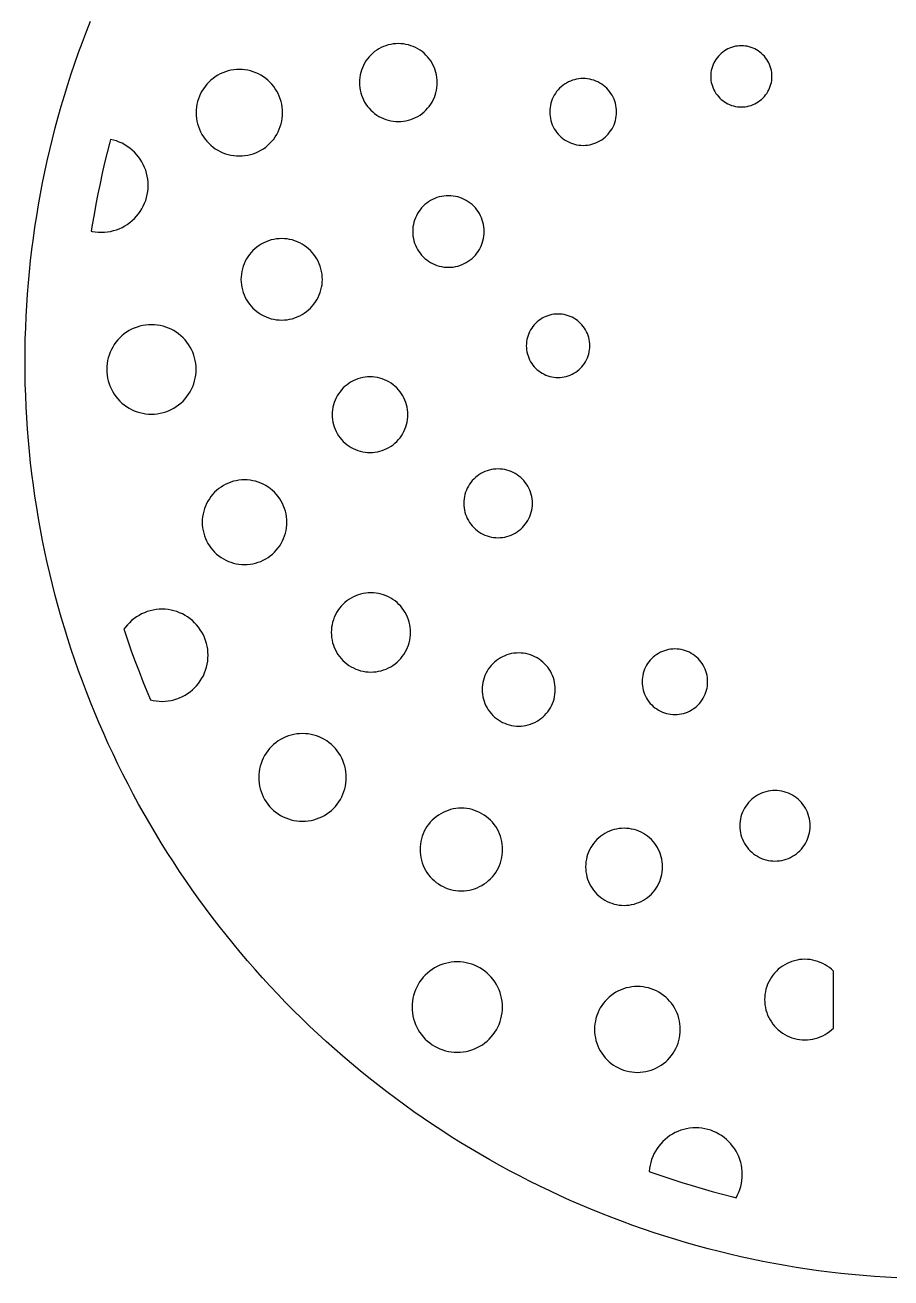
# Model space of a CAD drawing. Header units: millimetres. Extents: x -42 to 133, y -42 to 49.
# Drawn here: x -42.3 to -2.3, y -42.3 to 15.5 of the extents above; entities that cross this region are included whole.
import ezdxf

# ---------------------------------------------------------------- set-up
doc = ezdxf.new("R2010")
doc.units = ezdxf.units.MM
doc.layers.add('CUT', color=1, linetype='Continuous')

msp = doc.modelspace()

# ---------------------------------------------------------------- linework, layer by layer
at = {"layer": 'CUT'}
msp.add_lwpolyline([(-2.077, -42.269), (-2.595, -42.24), (-3.113, -42.205), (-3.631, -42.164), (-4.148, -42.116), (-4.665, -42.062), (-5.18, -42.002), (-5.695, -41.935), (-6.21, -41.862), (-6.723, -41.783), (-7.235, -41.697), (-7.746, -41.605), (-8.256, -41.507), (-8.765, -41.402), (-9.272, -41.292), (-9.778, -41.175), (-10.283, -41.052), (-10.786, -40.922), (-11.287, -40.787), (-11.787, -40.645), (-12.285, -40.498), (-12.781, -40.344), (-13.275, -40.184), (-13.767, -40.018), (-14.257, -39.846), (-14.745, -39.668), (-15.231, -39.484), (-15.714, -39.294), (-16.195, -39.099), (-16.674, -38.897), (-17.15, -38.689), (-17.623, -38.476), (-18.094, -38.257), (-18.562, -38.032), (-19.028, -37.801), (-19.49, -37.565), (-19.95, -37.323), (-20.406, -37.075), (-20.859, -36.822), (-21.31, -36.563), (-21.757, -36.299), (-22.201, -36.029), (-22.641, -35.754), (-23.078, -35.474), (-23.512, -35.188), (-23.942, -34.897), (-24.368, -34.6), (-24.791, -34.299), (-25.21, -33.992), (-25.625, -33.68), (-26.037, -33.363), (-26.444, -33.041), (-26.848, -32.714), (-27.247, -32.382), (-27.642, -32.045), (-28.033, -31.703), (-28.42, -31.357), (-28.803, -31.006), (-29.181, -30.65), (-29.555, -30.29), (-29.925, -29.925), (-30.29, -29.555), (-30.65, -29.181), (-31.006, -28.803), (-31.357, -28.42), (-31.703, -28.033), (-32.045, -27.642), (-32.382, -27.247), (-32.714, -26.848), (-33.041, -26.444), (-33.363, -26.037), (-33.68, -25.625), (-33.992, -25.21), (-34.299, -24.791), (-34.6, -24.368), (-34.897, -23.942), (-35.188, -23.512), (-35.474, -23.078), (-35.754, -22.641), (-36.029, -22.201), (-36.299, -21.757), (-36.563, -21.31), (-36.822, -20.859), (-37.075, -20.406), (-37.323, -19.95), (-37.565, -19.49), (-37.801, -19.028), (-38.032, -18.562), (-38.257, -18.094), (-38.476, -17.623), (-38.689, -17.15), (-38.897, -16.674), (-39.099, -16.195), (-39.294, -15.714), (-39.484, -15.231), (-39.668, -14.745), (-39.846, -14.257), (-40.018, -13.767), (-40.184, -13.275), (-40.344, -12.781), (-40.498, -12.285), (-40.645, -11.787), (-40.787, -11.287), (-40.922, -10.786), (-41.052, -10.283), (-41.175, -9.778), (-41.292, -9.272), (-41.402, -8.765), (-41.507, -8.256), (-41.605, -7.746), (-41.697, -7.235), (-41.783, -6.723), (-41.862, -6.21), (-41.935, -5.695), (-42.002, -5.18), (-42.062, -4.665), (-42.116, -4.148), (-42.164, -3.631), (-42.205, -3.113), (-42.24, -2.595), (-42.269, -2.077), (-42.291, -1.558), (-42.307, -1.039), (-42.317, -0.519), (-42.32, 0), (-42.317, 0.519), (-42.307, 1.039), (-42.291, 1.558), (-42.269, 2.077), (-42.24, 2.595), (-42.205, 3.113), (-42.164, 3.631), (-42.116, 4.148), (-42.062, 4.665), (-42.002, 5.18), (-41.935, 5.695), (-41.862, 6.21), (-41.783, 6.723), (-41.697, 7.235), (-41.605, 7.746), (-41.507, 8.256), (-41.402, 8.765), (-41.292, 9.272), (-41.175, 9.778), (-41.052, 10.283), (-40.922, 10.786), (-40.787, 11.287), (-40.645, 11.787), (-40.498, 12.285), (-40.344, 12.781), (-40.184, 13.275), (-40.018, 13.767), (-39.846, 14.257), (-39.668, 14.745), (-39.484, 15.231), (-39.294, 15.714)], dxfattribs=at)
for points in [[(-23.425, 12.186), (-23.383, 12.296), (-23.349, 12.408), (-23.322, 12.523), (-23.303, 12.639), (-23.292, 12.756), (-23.288, 12.874), (-23.292, 12.992), (-23.303, 13.109), (-23.322, 13.225), (-23.349, 13.34), (-23.383, 13.452), (-23.425, 13.562), (-23.473, 13.67), (-23.529, 13.773), (-23.591, 13.873), (-23.659, 13.969), (-23.734, 14.06), (-23.815, 14.146), (-23.9, 14.226), (-23.991, 14.301), (-24.087, 14.37), (-24.187, 14.432), (-24.291, 14.487), (-24.398, 14.536), (-24.508, 14.577), (-24.621, 14.611), (-24.736, 14.638), (-24.852, 14.657), (-24.969, 14.669), (-25.086, 14.673), (-25.204, 14.669), (-25.321, 14.657), (-25.437, 14.638), (-25.552, 14.611), (-25.665, 14.577), (-25.775, 14.536), (-25.882, 14.487), (-25.986, 14.432), (-26.086, 14.37), (-26.182, 14.301), (-26.272, 14.226), (-26.358, 14.146), (-26.439, 14.06), (-26.514, 13.969), (-26.582, 13.873), (-26.644, 13.773), (-26.7, 13.67), (-26.748, 13.562), (-26.79, 13.452), (-26.824, 13.34), (-26.851, 13.225), (-26.87, 13.109), (-26.881, 12.992), (-26.885, 12.874), (-26.881, 12.756), (-26.87, 12.639), (-26.851, 12.523), (-26.824, 12.408), (-26.79, 12.296), (-26.748, 12.186), (-26.7, 12.078), (-26.644, 11.975), (-26.582, 11.875), (-26.514, 11.779), (-26.439, 11.688), (-26.358, 11.602), (-26.272, 11.522), (-26.182, 11.447), (-26.086, 11.378), (-25.986, 11.316), (-25.882, 11.261), (-25.775, 11.212), (-25.665, 11.171), (-25.552, 11.136), (-25.437, 11.11), (-25.321, 11.091), (-25.204, 11.079), (-25.086, 11.075), (-24.969, 11.079), (-24.852, 11.091), (-24.736, 11.11), (-24.621, 11.136), (-24.508, 11.171), (-24.398, 11.212), (-24.291, 11.261), (-24.187, 11.316), (-24.087, 11.378), (-23.991, 11.447), (-23.9, 11.522), (-23.815, 11.602), (-23.734, 11.688), (-23.659, 11.779), (-23.591, 11.875), (-23.529, 11.975), (-23.473, 12.078), (-23.425, 12.186)], [(-7.948, 12.621), (-7.916, 12.708), (-7.889, 12.796), (-7.868, 12.886), (-7.853, 12.978), (-7.844, 13.07), (-7.841, 13.162), (-7.844, 13.254), (-7.853, 13.346), (-7.868, 13.437), (-7.889, 13.528), (-7.916, 13.616), (-7.948, 13.702), (-7.986, 13.787), (-8.03, 13.868), (-8.079, 13.947), (-8.133, 14.022), (-8.191, 14.093), (-8.255, 14.161), (-8.322, 14.224), (-8.393, 14.283), (-8.469, 14.336), (-8.547, 14.385), (-8.629, 14.429), (-8.713, 14.467), (-8.799, 14.499), (-8.888, 14.526), (-8.978, 14.547), (-9.069, 14.562), (-9.161, 14.571), (-9.253, 14.574), (-9.346, 14.571), (-9.438, 14.562), (-9.529, 14.547), (-9.619, 14.526), (-9.707, 14.499), (-9.794, 14.467), (-9.878, 14.429), (-9.96, 14.385), (-10.038, 14.336), (-10.113, 14.283), (-10.185, 14.224), (-10.252, 14.161), (-10.315, 14.093), (-10.374, 14.022), (-10.428, 13.947), (-10.477, 13.868), (-10.52, 13.787), (-10.558, 13.702), (-10.591, 13.616), (-10.618, 13.528), (-10.639, 13.437), (-10.654, 13.346), (-10.663, 13.254), (-10.666, 13.162), (-10.663, 13.07), (-10.654, 12.978), (-10.639, 12.886), (-10.618, 12.796), (-10.591, 12.708), (-10.558, 12.621), (-10.52, 12.537), (-10.477, 12.456), (-10.428, 12.377), (-10.374, 12.302), (-10.315, 12.231), (-10.252, 12.163), (-10.185, 12.1), (-10.113, 12.041), (-10.038, 11.987), (-9.96, 11.939), (-9.878, 11.895), (-9.794, 11.857), (-9.707, 11.824), (-9.619, 11.797), (-9.529, 11.777), (-9.438, 11.761), (-9.346, 11.752), (-9.253, 11.749), (-9.161, 11.752), (-9.069, 11.761), (-8.978, 11.777), (-8.888, 11.797), (-8.799, 11.824), (-8.713, 11.857), (-8.629, 11.895), (-8.547, 11.939), (-8.469, 11.987), (-8.393, 12.041), (-8.322, 12.1), (-8.255, 12.163), (-8.191, 12.231), (-8.133, 12.302), (-8.079, 12.377), (-8.03, 12.456), (-7.986, 12.537), (-7.948, 12.621)], [(-30.582, 10.721), (-30.536, 10.843), (-30.498, 10.968), (-30.468, 11.095), (-30.447, 11.224), (-30.434, 11.354), (-30.43, 11.485), (-30.434, 11.615), (-30.447, 11.745), (-30.468, 11.874), (-30.498, 12.001), (-30.536, 12.127), (-30.582, 12.249), (-30.635, 12.368), (-30.697, 12.483), (-30.766, 12.594), (-30.842, 12.7), (-30.925, 12.801), (-31.014, 12.897), (-31.11, 12.986), (-31.211, 13.069), (-31.317, 13.145), (-31.428, 13.214), (-31.543, 13.275), (-31.662, 13.329), (-31.784, 13.375), (-31.909, 13.413), (-32.037, 13.443), (-32.166, 13.464), (-32.296, 13.477), (-32.426, 13.481), (-32.557, 13.477), (-32.687, 13.464), (-32.816, 13.443), (-32.943, 13.413), (-33.068, 13.375), (-33.19, 13.329), (-33.309, 13.275), (-33.425, 13.214), (-33.536, 13.145), (-33.642, 13.069), (-33.743, 12.986), (-33.838, 12.897), (-33.927, 12.801), (-34.01, 12.7), (-34.086, 12.594), (-34.155, 12.483), (-34.217, 12.368), (-34.271, 12.249), (-34.317, 12.127), (-34.355, 12.001), (-34.385, 11.874), (-34.406, 11.745), (-34.419, 11.615), (-34.423, 11.485), (-34.419, 11.354), (-34.406, 11.224), (-34.385, 11.095), (-34.355, 10.968), (-34.317, 10.843), (-34.271, 10.721), (-34.217, 10.602), (-34.155, 10.486), (-34.086, 10.375), (-34.01, 10.269), (-33.927, 10.168), (-33.838, 10.073), (-33.743, 9.984), (-33.642, 9.901), (-33.536, 9.825), (-33.425, 9.756), (-33.309, 9.694), (-33.19, 9.64), (-33.068, 9.594), (-32.943, 9.556), (-32.816, 9.526), (-32.687, 9.505), (-32.557, 9.492), (-32.426, 9.488), (-32.296, 9.492), (-32.166, 9.505), (-32.037, 9.526), (-31.909, 9.556), (-31.784, 9.594), (-31.662, 9.64), (-31.543, 9.694), (-31.428, 9.756), (-31.317, 9.825), (-31.211, 9.901), (-31.11, 9.984), (-31.014, 10.073), (-30.925, 10.168), (-30.842, 10.269), (-30.766, 10.375), (-30.697, 10.486), (-30.635, 10.602), (-30.582, 10.721)], [(-15.13, 10.929), (-15.095, 11.023), (-15.066, 11.12), (-15.043, 11.218), (-15.026, 11.318), (-15.016, 11.418), (-15.013, 11.519), (-15.016, 11.62), (-15.026, 11.72), (-15.043, 11.82), (-15.066, 11.918), (-15.095, 12.015), (-15.13, 12.109), (-15.172, 12.201), (-15.22, 12.29), (-15.273, 12.376), (-15.332, 12.458), (-15.396, 12.536), (-15.465, 12.61), (-15.539, 12.679), (-15.617, 12.743), (-15.699, 12.802), (-15.784, 12.855), (-15.873, 12.903), (-15.965, 12.944), (-16.06, 12.98), (-16.156, 13.009), (-16.255, 13.032), (-16.354, 13.049), (-16.455, 13.058), (-16.556, 13.062), (-16.657, 13.058), (-16.757, 13.049), (-16.857, 13.032), (-16.955, 13.009), (-17.052, 12.98), (-17.146, 12.944), (-17.238, 12.903), (-17.327, 12.855), (-17.413, 12.802), (-17.495, 12.743), (-17.573, 12.679), (-17.647, 12.61), (-17.716, 12.536), (-17.78, 12.458), (-17.838, 12.376), (-17.892, 12.29), (-17.939, 12.201), (-17.981, 12.109), (-18.017, 12.015), (-18.046, 11.918), (-18.069, 11.82), (-18.085, 11.72), (-18.095, 11.62), (-18.098, 11.519), (-18.095, 11.418), (-18.085, 11.318), (-18.069, 11.218), (-18.046, 11.12), (-18.017, 11.023), (-17.981, 10.929), (-17.939, 10.837), (-17.892, 10.748), (-17.838, 10.662), (-17.78, 10.58), (-17.716, 10.502), (-17.647, 10.428), (-17.573, 10.359), (-17.495, 10.295), (-17.413, 10.236), (-17.327, 10.183), (-17.238, 10.135), (-17.146, 10.094), (-17.052, 10.058), (-16.955, 10.029), (-16.857, 10.006), (-16.757, 9.99), (-16.657, 9.98), (-16.556, 9.976), (-16.455, 9.98), (-16.354, 9.99), (-16.255, 10.006), (-16.156, 10.029), (-16.06, 10.058), (-15.965, 10.094), (-15.873, 10.135), (-15.784, 10.183), (-15.699, 10.236), (-15.617, 10.295), (-15.539, 10.359), (-15.465, 10.428), (-15.396, 10.502), (-15.332, 10.58), (-15.273, 10.662), (-15.22, 10.748), (-15.172, 10.837), (-15.13, 10.929)], [(-36.801, 7.306), (-36.751, 7.439), (-36.71, 7.574), (-36.678, 7.712), (-36.655, 7.852), (-36.641, 7.993), (-36.637, 8.134), (-36.641, 8.276), (-36.655, 8.417), (-36.678, 8.556), (-36.71, 8.694), (-36.751, 8.83), (-36.801, 8.962), (-36.86, 9.091), (-36.927, 9.216), (-37.001, 9.336), (-37.084, 9.452), (-37.174, 9.561), (-37.27, 9.664), (-37.374, 9.761), (-37.483, 9.851), (-37.598, 9.933), (-37.719, 10.008), (-37.843, 10.075), (-37.972, 10.133), (-38.105, 10.183), (-38.241, 10.224), (-38.373, 10.255), (-38.408, 10.123), (-38.53, 9.651), (-38.645, 9.178), (-38.755, 8.703), (-38.859, 8.226), (-38.957, 7.749), (-39.049, 7.27), (-39.135, 6.791), (-39.216, 6.31), (-39.26, 6.021), (-39.223, 6.012), (-39.083, 5.989), (-38.942, 5.975), (-38.801, 5.97), (-38.659, 5.975), (-38.518, 5.989), (-38.378, 6.012), (-38.241, 6.044), (-38.105, 6.085), (-37.972, 6.135), (-37.843, 6.193), (-37.719, 6.26), (-37.598, 6.335), (-37.483, 6.417), (-37.374, 6.507), (-37.27, 6.604), (-37.174, 6.707), (-37.084, 6.817), (-37.001, 6.932), (-36.927, 7.052), (-36.86, 7.177), (-36.801, 7.306)], [(-21.249, 5.372), (-21.211, 5.473), (-21.18, 5.576), (-21.155, 5.681), (-21.138, 5.788), (-21.127, 5.895), (-21.124, 6.003), (-21.127, 6.111), (-21.138, 6.219), (-21.155, 6.325), (-21.18, 6.43), (-21.211, 6.534), (-21.249, 6.635), (-21.294, 6.733), (-21.345, 6.828), (-21.402, 6.92), (-21.465, 7.008), (-21.533, 7.092), (-21.607, 7.17), (-21.686, 7.244), (-21.769, 7.313), (-21.857, 7.376), (-21.949, 7.433), (-22.044, 7.484), (-22.142, 7.528), (-22.244, 7.566), (-22.347, 7.598), (-22.452, 7.622), (-22.559, 7.64), (-22.666, 7.65), (-22.774, 7.654), (-22.882, 7.65), (-22.99, 7.64), (-23.096, 7.622), (-23.201, 7.598), (-23.305, 7.566), (-23.406, 7.528), (-23.504, 7.484), (-23.599, 7.433), (-23.691, 7.376), (-23.779, 7.313), (-23.862, 7.244), (-23.941, 7.17), (-24.015, 7.092), (-24.084, 7.008), (-24.147, 6.92), (-24.204, 6.828), (-24.255, 6.733), (-24.299, 6.635), (-24.337, 6.534), (-24.369, 6.43), (-24.393, 6.325), (-24.411, 6.219), (-24.421, 6.111), (-24.425, 6.003), (-24.421, 5.895), (-24.411, 5.788), (-24.393, 5.681), (-24.369, 5.576), (-24.337, 5.473), (-24.299, 5.372), (-24.255, 5.273), (-24.204, 5.178), (-24.147, 5.086), (-24.084, 4.998), (-24.015, 4.915), (-23.941, 4.836), (-23.862, 4.762), (-23.779, 4.694), (-23.691, 4.631), (-23.599, 4.574), (-23.504, 4.523), (-23.406, 4.478), (-23.305, 4.44), (-23.201, 4.409), (-23.096, 4.384), (-22.99, 4.367), (-22.882, 4.356), (-22.774, 4.353), (-22.666, 4.356), (-22.559, 4.367), (-22.452, 4.384), (-22.347, 4.409), (-22.244, 4.44), (-22.142, 4.478), (-22.044, 4.523), (-21.949, 4.574), (-21.857, 4.631), (-21.769, 4.694), (-21.686, 4.762), (-21.607, 4.836), (-21.533, 4.915), (-21.465, 4.998), (-21.402, 5.086), (-21.345, 5.178), (-21.294, 5.273), (-21.249, 5.372)], [(-28.737, 3.079), (-28.693, 3.194), (-28.658, 3.311), (-28.63, 3.431), (-28.61, 3.552), (-28.598, 3.675), (-28.594, 3.798), (-28.598, 3.921), (-28.61, 4.043), (-28.63, 4.164), (-28.658, 4.284), (-28.693, 4.402), (-28.737, 4.517), (-28.787, 4.629), (-28.845, 4.737), (-28.91, 4.842), (-28.982, 4.942), (-29.06, 5.037), (-29.144, 5.126), (-29.234, 5.21), (-29.329, 5.288), (-29.429, 5.36), (-29.533, 5.425), (-29.641, 5.483), (-29.753, 5.534), (-29.868, 5.577), (-29.986, 5.613), (-30.106, 5.641), (-30.227, 5.661), (-30.35, 5.673), (-30.472, 5.677), (-30.595, 5.673), (-30.718, 5.661), (-30.839, 5.641), (-30.959, 5.613), (-31.076, 5.577), (-31.191, 5.534), (-31.303, 5.483), (-31.412, 5.425), (-31.516, 5.36), (-31.616, 5.288), (-31.711, 5.21), (-31.801, 5.126), (-31.885, 5.037), (-31.963, 4.942), (-32.035, 4.842), (-32.1, 4.737), (-32.158, 4.629), (-32.208, 4.517), (-32.252, 4.402), (-32.287, 4.284), (-32.315, 4.164), (-32.335, 4.043), (-32.347, 3.921), (-32.351, 3.798), (-32.347, 3.675), (-32.335, 3.552), (-32.315, 3.431), (-32.287, 3.311), (-32.252, 3.194), (-32.208, 3.079), (-32.158, 2.967), (-32.1, 2.858), (-32.035, 2.754), (-31.963, 2.654), (-31.885, 2.559), (-31.801, 2.469), (-31.711, 2.385), (-31.616, 2.307), (-31.516, 2.235), (-31.412, 2.171), (-31.303, 2.113), (-31.191, 2.062), (-31.076, 2.019), (-30.959, 1.983), (-30.839, 1.955), (-30.718, 1.935), (-30.595, 1.923), (-30.472, 1.919), (-30.35, 1.923), (-30.227, 1.935), (-30.106, 1.955), (-29.986, 1.983), (-29.868, 2.019), (-29.753, 2.062), (-29.641, 2.113), (-29.533, 2.171), (-29.429, 2.235), (-29.329, 2.307), (-29.234, 2.385), (-29.144, 2.469), (-29.06, 2.559), (-28.982, 2.654), (-28.91, 2.754), (-28.845, 2.858), (-28.787, 2.967), (-28.737, 3.079)], [(-16.361, 0.172), (-16.327, 0.262), (-16.299, 0.353), (-16.277, 0.447), (-16.262, 0.541), (-16.252, 0.637), (-16.249, 0.733), (-16.252, 0.828), (-16.262, 0.924), (-16.277, 1.018), (-16.299, 1.112), (-16.327, 1.203), (-16.361, 1.293), (-16.4, 1.38), (-16.446, 1.465), (-16.496, 1.546), (-16.552, 1.624), (-16.613, 1.698), (-16.678, 1.768), (-16.748, 1.834), (-16.822, 1.895), (-16.9, 1.951), (-16.982, 2.001), (-17.066, 2.046), (-17.154, 2.086), (-17.243, 2.12), (-17.335, 2.147), (-17.428, 2.169), (-17.523, 2.185), (-17.618, 2.194), (-17.714, 2.197), (-17.81, 2.194), (-17.905, 2.185), (-18, 2.169), (-18.093, 2.147), (-18.185, 2.12), (-18.275, 2.086), (-18.362, 2.046), (-18.447, 2.001), (-18.528, 1.951), (-18.606, 1.895), (-18.68, 1.834), (-18.75, 1.768), (-18.816, 1.698), (-18.876, 1.624), (-18.932, 1.546), (-18.983, 1.465), (-19.028, 1.38), (-19.068, 1.293), (-19.101, 1.203), (-19.129, 1.112), (-19.151, 1.018), (-19.167, 0.924), (-19.176, 0.828), (-19.179, 0.733), (-19.176, 0.637), (-19.167, 0.541), (-19.151, 0.447), (-19.129, 0.353), (-19.101, 0.262), (-19.068, 0.172), (-19.028, 0.085), (-18.983, 0), (-18.932, -0.081), (-18.876, -0.159), (-18.816, -0.233), (-18.75, -0.303), (-18.68, -0.369), (-18.606, -0.43), (-18.528, -0.485), (-18.447, -0.536), (-18.362, -0.581), (-18.275, -0.621), (-18.185, -0.655), (-18.093, -0.682), (-18, -0.704), (-17.905, -0.72), (-17.81, -0.729), (-17.714, -0.732), (-17.618, -0.729), (-17.523, -0.72), (-17.428, -0.704), (-17.335, -0.682), (-17.243, -0.655), (-17.154, -0.621), (-17.066, -0.581), (-16.982, -0.536), (-16.9, -0.485), (-16.822, -0.43), (-16.748, -0.369), (-16.678, -0.303), (-16.613, -0.233), (-16.552, -0.159), (-16.496, -0.081), (-16.446, 0), (-16.4, 0.085), (-16.361, 0.172)], [(-34.579, -1.146), (-34.531, -1.019), (-34.492, -0.89), (-34.461, -0.758), (-34.439, -0.625), (-34.426, -0.491), (-34.422, -0.356), (-34.426, -0.221), (-34.439, -0.087), (-34.461, 0.047), (-34.492, 0.178), (-34.531, 0.307), (-34.579, 0.434), (-34.635, 0.557), (-34.698, 0.676), (-34.769, 0.79), (-34.848, 0.9), (-34.934, 1.004), (-35.026, 1.103), (-35.125, 1.195), (-35.229, 1.281), (-35.339, 1.36), (-35.453, 1.431), (-35.572, 1.494), (-35.695, 1.55), (-35.822, 1.598), (-35.951, 1.637), (-36.082, 1.668), (-36.216, 1.69), (-36.35, 1.703), (-36.485, 1.707), (-36.62, 1.703), (-36.754, 1.69), (-36.887, 1.668), (-37.019, 1.637), (-37.148, 1.598), (-37.275, 1.55), (-37.398, 1.494), (-37.517, 1.431), (-37.631, 1.36), (-37.741, 1.281), (-37.845, 1.195), (-37.944, 1.103), (-38.036, 1.004), (-38.122, 0.9), (-38.2, 0.79), (-38.272, 0.676), (-38.335, 0.557), (-38.391, 0.434), (-38.439, 0.307), (-38.478, 0.178), (-38.509, 0.047), (-38.531, -0.087), (-38.544, -0.221), (-38.548, -0.356), (-38.544, -0.491), (-38.531, -0.625), (-38.509, -0.758), (-38.478, -0.89), (-38.439, -1.019), (-38.391, -1.146), (-38.335, -1.269), (-38.272, -1.388), (-38.2, -1.502), (-38.122, -1.612), (-38.036, -1.716), (-37.944, -1.815), (-37.845, -1.907), (-37.741, -1.993), (-37.631, -2.071), (-37.517, -2.143), (-37.398, -2.206), (-37.275, -2.262), (-37.148, -2.31), (-37.019, -2.349), (-36.887, -2.38), (-36.754, -2.402), (-36.62, -2.415), (-36.485, -2.419), (-36.35, -2.415), (-36.216, -2.402), (-36.082, -2.38), (-35.951, -2.349), (-35.822, -2.31), (-35.695, -2.262), (-35.572, -2.206), (-35.453, -2.143), (-35.339, -2.071), (-35.229, -1.993), (-35.125, -1.907), (-35.026, -1.815), (-34.934, -1.716), (-34.848, -1.612), (-34.769, -1.502), (-34.698, -1.388), (-34.635, -1.269), (-34.579, -1.146)], [(-24.782, -3.114), (-24.742, -3.007), (-24.708, -2.898), (-24.683, -2.787), (-24.664, -2.674), (-24.653, -2.56), (-24.649, -2.446), (-24.653, -2.332), (-24.664, -2.218), (-24.683, -2.106), (-24.708, -1.995), (-24.742, -1.885), (-24.782, -1.778), (-24.829, -1.674), (-24.883, -1.574), (-24.943, -1.477), (-25.01, -1.384), (-25.082, -1.296), (-25.16, -1.212), (-25.243, -1.134), (-25.332, -1.062), (-25.424, -0.995), (-25.521, -0.935), (-25.622, -0.881), (-25.726, -0.834), (-25.833, -0.794), (-25.942, -0.761), (-26.053, -0.735), (-26.166, -0.716), (-26.28, -0.705), (-26.394, -0.701), (-26.508, -0.705), (-26.622, -0.716), (-26.734, -0.735), (-26.845, -0.761), (-26.955, -0.794), (-27.062, -0.834), (-27.166, -0.881), (-27.266, -0.935), (-27.363, -0.995), (-27.456, -1.062), (-27.544, -1.134), (-27.628, -1.212), (-27.706, -1.296), (-27.778, -1.384), (-27.845, -1.477), (-27.905, -1.574), (-27.959, -1.674), (-28.006, -1.778), (-28.046, -1.885), (-28.079, -1.995), (-28.105, -2.106), (-28.124, -2.218), (-28.135, -2.332), (-28.139, -2.446), (-28.135, -2.56), (-28.124, -2.674), (-28.105, -2.787), (-28.079, -2.898), (-28.046, -3.007), (-28.006, -3.114), (-27.959, -3.218), (-27.905, -3.319), (-27.845, -3.416), (-27.778, -3.508), (-27.706, -3.597), (-27.628, -3.68), (-27.544, -3.758), (-27.456, -3.83), (-27.363, -3.897), (-27.266, -3.957), (-27.166, -4.011), (-27.062, -4.058), (-26.955, -4.098), (-26.845, -4.132), (-26.734, -4.158), (-26.622, -4.176), (-26.508, -4.187), (-26.394, -4.191), (-26.28, -4.187), (-26.166, -4.176), (-26.053, -4.158), (-25.942, -4.132), (-25.833, -4.098), (-25.726, -4.058), (-25.622, -4.011), (-25.521, -3.957), (-25.424, -3.897), (-25.332, -3.83), (-25.243, -3.758), (-25.16, -3.68), (-25.082, -3.597), (-25.01, -3.508), (-24.943, -3.416), (-24.883, -3.319), (-24.829, -3.218), (-24.782, -3.114)], [(-19.018, -7.141), (-18.982, -7.044), (-18.952, -6.945), (-18.928, -6.844), (-18.911, -6.742), (-18.901, -6.638), (-18.898, -6.535), (-18.901, -6.431), (-18.911, -6.328), (-18.928, -6.225), (-18.952, -6.124), (-18.982, -6.025), (-19.018, -5.928), (-19.061, -5.834), (-19.11, -5.742), (-19.165, -5.654), (-19.225, -5.57), (-19.291, -5.489), (-19.362, -5.414), (-19.438, -5.343), (-19.518, -5.277), (-19.602, -5.217), (-19.69, -5.162), (-19.782, -5.113), (-19.876, -5.07), (-19.973, -5.034), (-20.073, -5.003), (-20.174, -4.98), (-20.276, -4.963), (-20.379, -4.953), (-20.483, -4.949), (-20.587, -4.953), (-20.69, -4.963), (-20.792, -4.98), (-20.893, -5.003), (-20.992, -5.034), (-21.09, -5.07), (-21.184, -5.113), (-21.275, -5.162), (-21.364, -5.217), (-21.448, -5.277), (-21.528, -5.343), (-21.604, -5.414), (-21.675, -5.489), (-21.74, -5.57), (-21.801, -5.654), (-21.856, -5.742), (-21.905, -5.834), (-21.947, -5.928), (-21.984, -6.025), (-22.014, -6.124), (-22.038, -6.225), (-22.054, -6.328), (-22.065, -6.431), (-22.068, -6.535), (-22.065, -6.638), (-22.054, -6.742), (-22.038, -6.844), (-22.014, -6.945), (-21.984, -7.044), (-21.947, -7.141), (-21.905, -7.236), (-21.856, -7.327), (-21.801, -7.415), (-21.74, -7.5), (-21.675, -7.58), (-21.604, -7.655), (-21.528, -7.726), (-21.448, -7.792), (-21.364, -7.853), (-21.275, -7.907), (-21.184, -7.956), (-21.09, -7.999), (-20.992, -8.036), (-20.893, -8.066), (-20.792, -8.089), (-20.69, -8.106), (-20.587, -8.116), (-20.483, -8.12), (-20.379, -8.116), (-20.276, -8.106), (-20.174, -8.089), (-20.073, -8.066), (-19.973, -8.036), (-19.876, -7.999), (-19.782, -7.956), (-19.69, -7.907), (-19.602, -7.853), (-19.518, -7.792), (-19.438, -7.726), (-19.362, -7.655), (-19.291, -7.58), (-19.225, -7.5), (-19.165, -7.415), (-19.11, -7.327), (-19.061, -7.236), (-19.018, -7.141)], [(-30.384, -8.154), (-30.339, -8.034), (-30.301, -7.912), (-30.272, -7.787), (-30.252, -7.661), (-30.239, -7.534), (-30.235, -7.406), (-30.239, -7.279), (-30.252, -7.151), (-30.272, -7.025), (-30.301, -6.901), (-30.339, -6.779), (-30.384, -6.659), (-30.436, -6.543), (-30.497, -6.43), (-30.564, -6.321), (-30.638, -6.217), (-30.72, -6.119), (-30.807, -6.025), (-30.9, -5.938), (-30.999, -5.857), (-31.103, -5.783), (-31.211, -5.715), (-31.324, -5.655), (-31.44, -5.602), (-31.56, -5.557), (-31.682, -5.52), (-31.807, -5.491), (-31.933, -5.47), (-32.06, -5.458), (-32.188, -5.453), (-32.316, -5.458), (-32.443, -5.47), (-32.569, -5.491), (-32.693, -5.52), (-32.816, -5.557), (-32.935, -5.602), (-33.052, -5.655), (-33.164, -5.715), (-33.273, -5.783), (-33.377, -5.857), (-33.475, -5.938), (-33.569, -6.025), (-33.656, -6.119), (-33.737, -6.217), (-33.812, -6.321), (-33.879, -6.43), (-33.939, -6.543), (-33.992, -6.659), (-34.037, -6.779), (-34.074, -6.901), (-34.103, -7.025), (-34.124, -7.151), (-34.137, -7.279), (-34.141, -7.406), (-34.137, -7.534), (-34.124, -7.661), (-34.103, -7.787), (-34.074, -7.912), (-34.037, -8.034), (-33.992, -8.154), (-33.939, -8.27), (-33.879, -8.383), (-33.812, -8.491), (-33.737, -8.595), (-33.656, -8.694), (-33.569, -8.787), (-33.475, -8.875), (-33.377, -8.956), (-33.273, -9.03), (-33.164, -9.098), (-33.052, -9.158), (-32.935, -9.211), (-32.816, -9.256), (-32.693, -9.293), (-32.569, -9.322), (-32.443, -9.343), (-32.316, -9.355), (-32.188, -9.359), (-32.06, -9.355), (-31.933, -9.343), (-31.807, -9.322), (-31.682, -9.293), (-31.56, -9.256), (-31.44, -9.211), (-31.324, -9.158), (-31.211, -9.098), (-31.103, -9.03), (-30.999, -8.956), (-30.9, -8.875), (-30.807, -8.787), (-30.72, -8.694), (-30.638, -8.595), (-30.564, -8.491), (-30.497, -8.383), (-30.436, -8.27), (-30.384, -8.154)], [(-24.664, -13.19), (-24.622, -13.078), (-24.587, -12.963), (-24.56, -12.847), (-24.54, -12.729), (-24.529, -12.609), (-24.525, -12.49), (-24.529, -12.37), (-24.54, -12.251), (-24.56, -12.133), (-24.587, -12.016), (-24.622, -11.902), (-24.664, -11.79), (-24.713, -11.681), (-24.77, -11.575), (-24.833, -11.473), (-24.903, -11.376), (-24.979, -11.283), (-25.06, -11.196), (-25.148, -11.114), (-25.24, -11.038), (-25.338, -10.968), (-25.439, -10.905), (-25.545, -10.849), (-25.654, -10.799), (-25.766, -10.757), (-25.881, -10.722), (-25.997, -10.695), (-26.115, -10.676), (-26.235, -10.664), (-26.354, -10.66), (-26.474, -10.664), (-26.593, -10.676), (-26.711, -10.695), (-26.828, -10.722), (-26.942, -10.757), (-27.054, -10.799), (-27.163, -10.849), (-27.269, -10.905), (-27.371, -10.968), (-27.468, -11.038), (-27.561, -11.114), (-27.648, -11.196), (-27.73, -11.283), (-27.806, -11.376), (-27.876, -11.473), (-27.939, -11.575), (-27.995, -11.681), (-28.045, -11.79), (-28.087, -11.902), (-28.122, -12.016), (-28.149, -12.133), (-28.168, -12.251), (-28.18, -12.37), (-28.184, -12.49), (-28.18, -12.609), (-28.168, -12.729), (-28.149, -12.847), (-28.122, -12.963), (-28.087, -13.078), (-28.045, -13.19), (-27.995, -13.299), (-27.939, -13.405), (-27.876, -13.506), (-27.806, -13.604), (-27.73, -13.696), (-27.648, -13.784), (-27.561, -13.865), (-27.468, -13.941), (-27.371, -14.011), (-27.269, -14.074), (-27.163, -14.131), (-27.054, -14.18), (-26.942, -14.222), (-26.828, -14.257), (-26.711, -14.284), (-26.593, -14.304), (-26.474, -14.315), (-26.354, -14.319), (-26.235, -14.315), (-26.115, -14.304), (-25.997, -14.284), (-25.881, -14.257), (-25.766, -14.222), (-25.654, -14.18), (-25.545, -14.131), (-25.439, -14.074), (-25.338, -14.011), (-25.24, -13.941), (-25.148, -13.865), (-25.06, -13.784), (-24.979, -13.696), (-24.903, -13.604), (-24.833, -13.506), (-24.77, -13.405), (-24.713, -13.299), (-24.664, -13.19)], [(-34.032, -14.359), (-33.983, -14.229), (-33.942, -14.096), (-33.911, -13.96), (-33.888, -13.823), (-33.875, -13.684), (-33.87, -13.545), (-33.875, -13.406), (-33.888, -13.268), (-33.911, -13.13), (-33.942, -12.995), (-33.983, -12.862), (-34.032, -12.732), (-34.089, -12.605), (-34.155, -12.482), (-34.228, -12.364), (-34.309, -12.251), (-34.398, -12.143), (-34.493, -12.042), (-34.594, -11.947), (-34.702, -11.858), (-34.815, -11.777), (-34.933, -11.704), (-35.056, -11.638), (-35.183, -11.581), (-35.313, -11.532), (-35.446, -11.491), (-35.581, -11.46), (-35.719, -11.437), (-35.857, -11.424), (-35.996, -11.419), (-36.135, -11.424), (-36.274, -11.437), (-36.411, -11.46), (-36.547, -11.491), (-36.68, -11.532), (-36.81, -11.581), (-36.937, -11.638), (-37.059, -11.704), (-37.177, -11.777), (-37.291, -11.858), (-37.398, -11.947), (-37.5, -12.042), (-37.595, -12.143), (-37.683, -12.251), (-37.752, -12.347), (-37.715, -12.459), (-37.559, -12.921), (-37.398, -13.381), (-37.231, -13.839), (-37.058, -14.295), (-36.88, -14.749), (-36.696, -15.2), (-36.526, -15.604), (-36.411, -15.631), (-36.274, -15.653), (-36.135, -15.667), (-35.996, -15.671), (-35.857, -15.667), (-35.719, -15.653), (-35.581, -15.631), (-35.446, -15.599), (-35.313, -15.559), (-35.183, -15.51), (-35.056, -15.452), (-34.933, -15.387), (-34.815, -15.313), (-34.702, -15.232), (-34.594, -15.144), (-34.493, -15.049), (-34.398, -14.947), (-34.309, -14.84), (-34.228, -14.726), (-34.155, -14.608), (-34.089, -14.486), (-34.032, -14.359)], [(-10.923, -15.344), (-10.888, -15.251), (-10.86, -15.156), (-10.837, -15.06), (-10.821, -14.962), (-10.811, -14.864), (-10.808, -14.765), (-10.811, -14.666), (-10.821, -14.567), (-10.837, -14.47), (-10.86, -14.373), (-10.888, -14.278), (-10.923, -14.186), (-10.964, -14.096), (-11.011, -14.008), (-11.063, -13.924), (-11.121, -13.844), (-11.184, -13.767), (-11.251, -13.695), (-11.324, -13.627), (-11.4, -13.564), (-11.481, -13.507), (-11.565, -13.455), (-11.652, -13.408), (-11.742, -13.367), (-11.835, -13.332), (-11.929, -13.303), (-12.026, -13.281), (-12.124, -13.265), (-12.222, -13.255), (-12.321, -13.252), (-12.42, -13.255), (-12.518, -13.265), (-12.616, -13.281), (-12.712, -13.303), (-12.807, -13.332), (-12.9, -13.367), (-12.99, -13.408), (-13.077, -13.455), (-13.161, -13.507), (-13.242, -13.564), (-13.318, -13.627), (-13.391, -13.695), (-13.458, -13.767), (-13.521, -13.844), (-13.579, -13.924), (-13.631, -14.008), (-13.678, -14.096), (-13.719, -14.186), (-13.753, -14.278), (-13.782, -14.373), (-13.805, -14.47), (-13.821, -14.567), (-13.83, -14.666), (-13.834, -14.765), (-13.83, -14.864), (-13.821, -14.962), (-13.805, -15.06), (-13.782, -15.156), (-13.753, -15.251), (-13.719, -15.344), (-13.678, -15.434), (-13.631, -15.521), (-13.579, -15.605), (-13.521, -15.686), (-13.458, -15.762), (-13.391, -15.834), (-13.318, -15.902), (-13.242, -15.965), (-13.161, -16.022), (-13.077, -16.075), (-12.99, -16.121), (-12.9, -16.162), (-12.807, -16.197), (-12.712, -16.226), (-12.616, -16.248), (-12.518, -16.264), (-12.42, -16.274), (-12.321, -16.277), (-12.222, -16.274), (-12.124, -16.264), (-12.026, -16.248), (-11.929, -16.226), (-11.835, -16.197), (-11.742, -16.162), (-11.652, -16.121), (-11.565, -16.075), (-11.481, -16.022), (-11.4, -15.965), (-11.324, -15.902), (-11.251, -15.834), (-11.184, -15.762), (-11.121, -15.686), (-11.063, -15.605), (-11.011, -15.521), (-10.964, -15.434), (-10.923, -15.344)], [(-17.971, -15.771), (-17.932, -15.667), (-17.9, -15.562), (-17.875, -15.454), (-17.857, -15.345), (-17.846, -15.235), (-17.842, -15.125), (-17.846, -15.015), (-17.857, -14.905), (-17.875, -14.796), (-17.9, -14.688), (-17.932, -14.583), (-17.971, -14.479), (-18.016, -14.379), (-18.068, -14.281), (-18.127, -14.187), (-18.191, -14.098), (-18.261, -14.012), (-18.337, -13.932), (-18.417, -13.856), (-18.503, -13.786), (-18.592, -13.722), (-18.686, -13.664), (-18.783, -13.612), (-18.884, -13.566), (-18.987, -13.527), (-19.093, -13.495), (-19.201, -13.47), (-19.309, -13.452), (-19.419, -13.441), (-19.53, -13.438), (-19.64, -13.441), (-19.75, -13.452), (-19.859, -13.47), (-19.966, -13.495), (-20.072, -13.527), (-20.175, -13.566), (-20.276, -13.612), (-20.373, -13.664), (-20.467, -13.722), (-20.557, -13.786), (-20.642, -13.856), (-20.723, -13.932), (-20.798, -14.012), (-20.868, -14.098), (-20.933, -14.187), (-20.991, -14.281), (-21.043, -14.379), (-21.089, -14.479), (-21.127, -14.583), (-21.159, -14.688), (-21.185, -14.796), (-21.203, -14.905), (-21.213, -15.015), (-21.217, -15.125), (-21.213, -15.235), (-21.203, -15.345), (-21.185, -15.454), (-21.159, -15.562), (-21.127, -15.667), (-21.089, -15.771), (-21.043, -15.871), (-20.991, -15.969), (-20.933, -16.062), (-20.868, -16.152), (-20.798, -16.237), (-20.723, -16.318), (-20.642, -16.393), (-20.557, -16.463), (-20.467, -16.528), (-20.373, -16.586), (-20.276, -16.638), (-20.175, -16.684), (-20.072, -16.723), (-19.966, -16.755), (-19.859, -16.78), (-19.75, -16.798), (-19.64, -16.809), (-19.53, -16.812), (-19.419, -16.809), (-19.309, -16.798), (-19.201, -16.78), (-19.093, -16.755), (-18.987, -16.723), (-18.884, -16.684), (-18.783, -16.638), (-18.686, -16.586), (-18.592, -16.528), (-18.503, -16.463), (-18.417, -16.393), (-18.337, -16.318), (-18.261, -16.237), (-18.191, -16.152), (-18.127, -16.062), (-18.068, -15.969), (-18.016, -15.871), (-17.971, -15.771)], [(-27.644, -19.954), (-27.597, -19.83), (-27.559, -19.703), (-27.529, -19.575), (-27.507, -19.444), (-27.494, -19.312), (-27.49, -19.18), (-27.494, -19.048), (-27.507, -18.916), (-27.529, -18.786), (-27.559, -18.657), (-27.597, -18.53), (-27.644, -18.406), (-27.698, -18.286), (-27.761, -18.169), (-27.831, -18.057), (-27.908, -17.949), (-27.992, -17.847), (-28.082, -17.75), (-28.179, -17.66), (-28.281, -17.576), (-28.389, -17.499), (-28.501, -17.429), (-28.618, -17.367), (-28.738, -17.312), (-28.862, -17.265), (-28.989, -17.227), (-29.117, -17.197), (-29.248, -17.175), (-29.38, -17.162), (-29.512, -17.158), (-29.644, -17.162), (-29.776, -17.175), (-29.906, -17.197), (-30.035, -17.227), (-30.162, -17.265), (-30.286, -17.312), (-30.406, -17.367), (-30.523, -17.429), (-30.635, -17.499), (-30.743, -17.576), (-30.845, -17.66), (-30.942, -17.75), (-31.032, -17.847), (-31.116, -17.949), (-31.193, -18.057), (-31.263, -18.169), (-31.325, -18.286), (-31.38, -18.406), (-31.427, -18.53), (-31.465, -18.657), (-31.495, -18.786), (-31.517, -18.916), (-31.53, -19.048), (-31.534, -19.18), (-31.53, -19.312), (-31.517, -19.444), (-31.495, -19.575), (-31.465, -19.703), (-31.427, -19.83), (-31.38, -19.954), (-31.325, -20.074), (-31.263, -20.191), (-31.193, -20.303), (-31.116, -20.411), (-31.032, -20.513), (-30.942, -20.61), (-30.845, -20.7), (-30.743, -20.784), (-30.635, -20.861), (-30.523, -20.931), (-30.406, -20.994), (-30.286, -21.048), (-30.162, -21.095), (-30.035, -21.133), (-29.906, -21.163), (-29.776, -21.185), (-29.644, -21.198), (-29.512, -21.202), (-29.38, -21.198), (-29.248, -21.185), (-29.117, -21.163), (-28.989, -21.133), (-28.862, -21.095), (-28.738, -21.048), (-28.618, -20.994), (-28.501, -20.931), (-28.389, -20.861), (-28.281, -20.784), (-28.179, -20.7), (-28.082, -20.61), (-27.992, -20.513), (-27.908, -20.411), (-27.831, -20.303), (-27.761, -20.191), (-27.698, -20.074), (-27.644, -19.954)], [(-6.2, -22.033), (-6.162, -21.933), (-6.131, -21.831), (-6.107, -21.728), (-6.09, -21.623), (-6.079, -21.517), (-6.076, -21.411), (-6.079, -21.304), (-6.09, -21.199), (-6.107, -21.094), (-6.131, -20.99), (-6.162, -20.888), (-6.2, -20.789), (-6.243, -20.692), (-6.294, -20.598), (-6.35, -20.508), (-6.412, -20.421), (-6.479, -20.339), (-6.552, -20.261), (-6.629, -20.189), (-6.712, -20.121), (-6.798, -20.059), (-6.888, -20.003), (-6.982, -19.953), (-7.079, -19.909), (-7.179, -19.872), (-7.28, -19.841), (-7.384, -19.817), (-7.489, -19.799), (-7.595, -19.789), (-7.701, -19.785), (-7.807, -19.789), (-7.913, -19.799), (-8.018, -19.817), (-8.122, -19.841), (-8.223, -19.872), (-8.323, -19.909), (-8.42, -19.953), (-8.514, -20.003), (-8.604, -20.059), (-8.69, -20.121), (-8.772, -20.189), (-8.85, -20.261), (-8.923, -20.339), (-8.99, -20.421), (-9.052, -20.508), (-9.108, -20.598), (-9.159, -20.692), (-9.202, -20.789), (-9.24, -20.888), (-9.271, -20.99), (-9.295, -21.094), (-9.312, -21.199), (-9.323, -21.304), (-9.326, -21.411), (-9.323, -21.517), (-9.312, -21.623), (-9.295, -21.728), (-9.271, -21.831), (-9.24, -21.933), (-9.202, -22.033), (-9.159, -22.129), (-9.108, -22.223), (-9.052, -22.314), (-8.99, -22.4), (-8.923, -22.482), (-8.85, -22.56), (-8.772, -22.632), (-8.69, -22.7), (-8.604, -22.762), (-8.514, -22.818), (-8.42, -22.868), (-8.323, -22.912), (-8.223, -22.95), (-8.122, -22.98), (-8.018, -23.005), (-7.913, -23.022), (-7.807, -23.032), (-7.701, -23.036), (-7.595, -23.032), (-7.489, -23.022), (-7.384, -23.005), (-7.28, -22.98), (-7.179, -22.95), (-7.079, -22.912), (-6.982, -22.868), (-6.888, -22.818), (-6.798, -22.762), (-6.712, -22.7), (-6.629, -22.632), (-6.552, -22.56), (-6.479, -22.482), (-6.412, -22.4), (-6.35, -22.314), (-6.294, -22.223), (-6.243, -22.129), (-6.2, -22.033)], [(-20.417, -23.236), (-20.373, -23.119), (-20.337, -23), (-20.309, -22.878), (-20.288, -22.755), (-20.276, -22.631), (-20.272, -22.506), (-20.276, -22.382), (-20.288, -22.257), (-20.309, -22.134), (-20.337, -22.013), (-20.373, -21.893), (-20.417, -21.776), (-20.469, -21.663), (-20.528, -21.553), (-20.594, -21.447), (-20.666, -21.345), (-20.745, -21.249), (-20.831, -21.158), (-20.922, -21.072), (-21.018, -20.993), (-21.12, -20.921), (-21.226, -20.855), (-21.336, -20.796), (-21.449, -20.744), (-21.566, -20.7), (-21.686, -20.664), (-21.807, -20.636), (-21.93, -20.615), (-22.055, -20.603), (-22.179, -20.599), (-22.304, -20.603), (-22.428, -20.615), (-22.551, -20.636), (-22.673, -20.664), (-22.792, -20.7), (-22.909, -20.744), (-23.023, -20.796), (-23.133, -20.855), (-23.239, -20.921), (-23.34, -20.993), (-23.437, -21.072), (-23.528, -21.158), (-23.613, -21.249), (-23.693, -21.345), (-23.765, -21.447), (-23.831, -21.553), (-23.89, -21.663), (-23.941, -21.776), (-23.985, -21.893), (-24.022, -22.013), (-24.05, -22.134), (-24.07, -22.257), (-24.083, -22.382), (-24.087, -22.506), (-24.083, -22.631), (-24.07, -22.755), (-24.05, -22.878), (-24.022, -23), (-23.985, -23.119), (-23.941, -23.236), (-23.89, -23.35), (-23.831, -23.46), (-23.765, -23.566), (-23.693, -23.667), (-23.613, -23.764), (-23.528, -23.855), (-23.437, -23.94), (-23.34, -24.02), (-23.239, -24.092), (-23.133, -24.158), (-23.023, -24.217), (-22.909, -24.268), (-22.792, -24.312), (-22.673, -24.349), (-22.551, -24.377), (-22.428, -24.397), (-22.304, -24.41), (-22.179, -24.414), (-22.055, -24.41), (-21.93, -24.397), (-21.807, -24.377), (-21.686, -24.349), (-21.566, -24.312), (-21.449, -24.268), (-21.336, -24.217), (-21.226, -24.158), (-21.12, -24.092), (-21.018, -24.02), (-20.922, -23.94), (-20.831, -23.855), (-20.745, -23.764), (-20.666, -23.667), (-20.594, -23.566), (-20.528, -23.46), (-20.469, -23.35), (-20.417, -23.236)], [(-13.022, -23.984), (-12.981, -23.875), (-12.947, -23.763), (-12.921, -23.65), (-12.902, -23.535), (-12.891, -23.42), (-12.887, -23.303), (-12.891, -23.187), (-12.902, -23.071), (-12.921, -22.956), (-12.947, -22.843), (-12.981, -22.732), (-13.022, -22.623), (-13.07, -22.517), (-13.125, -22.414), (-13.186, -22.316), (-13.254, -22.221), (-13.328, -22.131), (-13.407, -22.046), (-13.492, -21.967), (-13.582, -21.893), (-13.677, -21.825), (-13.776, -21.764), (-13.878, -21.709), (-13.984, -21.661), (-14.093, -21.62), (-14.204, -21.586), (-14.318, -21.56), (-14.432, -21.541), (-14.548, -21.529), (-14.664, -21.526), (-14.781, -21.529), (-14.896, -21.541), (-15.011, -21.56), (-15.125, -21.586), (-15.236, -21.62), (-15.345, -21.661), (-15.451, -21.709), (-15.553, -21.764), (-15.652, -21.825), (-15.747, -21.893), (-15.837, -21.967), (-15.921, -22.046), (-16.001, -22.131), (-16.075, -22.221), (-16.142, -22.316), (-16.204, -22.414), (-16.259, -22.517), (-16.307, -22.623), (-16.348, -22.732), (-16.382, -22.843), (-16.408, -22.956), (-16.427, -23.071), (-16.438, -23.187), (-16.442, -23.303), (-16.438, -23.42), (-16.427, -23.535), (-16.408, -23.65), (-16.382, -23.763), (-16.348, -23.875), (-16.307, -23.984), (-16.259, -24.09), (-16.204, -24.192), (-16.142, -24.291), (-16.075, -24.385), (-16.001, -24.475), (-15.921, -24.56), (-15.837, -24.64), (-15.747, -24.714), (-15.652, -24.781), (-15.553, -24.843), (-15.451, -24.898), (-15.345, -24.946), (-15.236, -24.987), (-15.125, -25.02), (-15.011, -25.047), (-14.896, -25.066), (-14.781, -25.077), (-14.664, -25.081), (-14.548, -25.077), (-14.432, -25.066), (-14.318, -25.047), (-14.204, -25.02), (-14.093, -24.987), (-13.984, -24.946), (-13.878, -24.898), (-13.776, -24.843), (-13.677, -24.781), (-13.582, -24.714), (-13.492, -24.64), (-13.407, -24.56), (-13.328, -24.475), (-13.254, -24.385), (-13.186, -24.291), (-13.125, -24.192), (-13.07, -24.09), (-13.022, -23.984)], [(-20.44, -30.571), (-20.392, -30.444), (-20.352, -30.313), (-20.321, -30.18), (-20.299, -30.045), (-20.286, -29.909), (-20.281, -29.773), (-20.286, -29.636), (-20.299, -29.5), (-20.321, -29.365), (-20.352, -29.232), (-20.392, -29.102), (-20.44, -28.974), (-20.496, -28.849), (-20.561, -28.729), (-20.633, -28.613), (-20.712, -28.502), (-20.799, -28.396), (-20.892, -28.297), (-20.992, -28.203), (-21.098, -28.117), (-21.209, -28.037), (-21.325, -27.965), (-21.445, -27.901), (-21.57, -27.844), (-21.697, -27.796), (-21.828, -27.757), (-21.961, -27.726), (-22.096, -27.703), (-22.232, -27.69), (-22.368, -27.685), (-22.505, -27.69), (-22.641, -27.703), (-22.775, -27.726), (-22.909, -27.757), (-23.039, -27.796), (-23.167, -27.844), (-23.291, -27.901), (-23.412, -27.965), (-23.528, -28.037), (-23.639, -28.117), (-23.745, -28.203), (-23.844, -28.297), (-23.938, -28.396), (-24.024, -28.502), (-24.104, -28.613), (-24.176, -28.729), (-24.24, -28.849), (-24.297, -28.974), (-24.345, -29.102), (-24.384, -29.232), (-24.415, -29.365), (-24.438, -29.5), (-24.451, -29.636), (-24.456, -29.773), (-24.451, -29.909), (-24.438, -30.045), (-24.415, -30.18), (-24.384, -30.313), (-24.345, -30.444), (-24.297, -30.571), (-24.24, -30.696), (-24.176, -30.816), (-24.104, -30.932), (-24.024, -31.043), (-23.938, -31.149), (-23.844, -31.249), (-23.745, -31.342), (-23.639, -31.429), (-23.528, -31.508), (-23.412, -31.58), (-23.291, -31.645), (-23.167, -31.701), (-23.039, -31.749), (-22.909, -31.789), (-22.775, -31.82), (-22.641, -31.842), (-22.505, -31.855), (-22.368, -31.86), (-22.232, -31.855), (-22.096, -31.842), (-21.961, -31.82), (-21.828, -31.789), (-21.697, -31.749), (-21.57, -31.701), (-21.445, -31.645), (-21.325, -31.58), (-21.209, -31.508), (-21.098, -31.429), (-20.992, -31.342), (-20.892, -31.249), (-20.799, -31.149), (-20.712, -31.043), (-20.633, -30.932), (-20.561, -30.816), (-20.496, -30.696), (-20.44, -30.571)], [(-5.39, -31.039), (-5.286, -30.975), (-5.188, -30.904), (-5.094, -30.827), (-5.005, -30.744), (-5, -30.739), (-5, -28.119), (-5.005, -28.114), (-5.094, -28.031), (-5.188, -27.954), (-5.286, -27.883), (-5.39, -27.819), (-5.497, -27.761), (-5.608, -27.711), (-5.722, -27.668), (-5.838, -27.633), (-5.957, -27.605), (-6.077, -27.586), (-6.198, -27.574), (-6.32, -27.57), (-6.441, -27.574), (-6.562, -27.586), (-6.682, -27.605), (-6.801, -27.633), (-6.917, -27.668), (-7.031, -27.711), (-7.142, -27.761), (-7.249, -27.819), (-7.353, -27.883), (-7.452, -27.954), (-7.546, -28.031), (-7.634, -28.114), (-7.718, -28.203), (-7.795, -28.297), (-7.866, -28.396), (-7.93, -28.499), (-7.987, -28.607), (-8.038, -28.718), (-8.08, -28.831), (-8.116, -28.948), (-8.143, -29.066), (-8.163, -29.186), (-8.175, -29.308), (-8.179, -29.429), (-8.175, -29.551), (-8.163, -29.672), (-8.143, -29.792), (-8.116, -29.91), (-8.08, -30.027), (-8.038, -30.141), (-7.987, -30.252), (-7.93, -30.359), (-7.866, -30.462), (-7.795, -30.561), (-7.718, -30.655), (-7.634, -30.744), (-7.546, -30.827), (-7.452, -30.904), (-7.353, -30.975), (-7.249, -31.039), (-7.142, -31.097), (-7.031, -31.147), (-6.917, -31.19), (-6.801, -31.225), (-6.682, -31.253), (-6.562, -31.273), (-6.441, -31.285), (-6.32, -31.289), (-6.198, -31.285), (-6.077, -31.273), (-5.957, -31.253), (-5.838, -31.225), (-5.722, -31.19), (-5.608, -31.147), (-5.497, -31.097), (-5.39, -31.039)], [(-12.222, -31.563), (-12.176, -31.441), (-12.139, -31.317), (-12.109, -31.191), (-12.088, -31.063), (-12.076, -30.935), (-12.071, -30.805), (-12.076, -30.676), (-12.088, -30.547), (-12.109, -30.419), (-12.139, -30.293), (-12.176, -30.169), (-12.222, -30.048), (-12.276, -29.93), (-12.337, -29.815), (-12.405, -29.705), (-12.48, -29.6), (-12.563, -29.5), (-12.651, -29.405), (-12.746, -29.317), (-12.846, -29.235), (-12.951, -29.159), (-13.061, -29.091), (-13.175, -29.03), (-13.293, -28.976), (-13.415, -28.931), (-13.538, -28.893), (-13.665, -28.864), (-13.792, -28.843), (-13.921, -28.83), (-14.051, -28.826), (-14.18, -28.83), (-14.309, -28.843), (-14.437, -28.864), (-14.563, -28.893), (-14.687, -28.931), (-14.808, -28.976), (-14.926, -29.03), (-15.04, -29.091), (-15.15, -29.159), (-15.256, -29.235), (-15.356, -29.317), (-15.45, -29.405), (-15.539, -29.5), (-15.621, -29.6), (-15.697, -29.705), (-15.765, -29.815), (-15.826, -29.93), (-15.88, -30.048), (-15.925, -30.169), (-15.963, -30.293), (-15.992, -30.419), (-16.013, -30.547), (-16.026, -30.676), (-16.03, -30.805), (-16.026, -30.935), (-16.013, -31.063), (-15.992, -31.191), (-15.963, -31.317), (-15.925, -31.441), (-15.88, -31.563), (-15.826, -31.681), (-15.765, -31.795), (-15.697, -31.905), (-15.621, -32.01), (-15.539, -32.11), (-15.45, -32.205), (-15.356, -32.293), (-15.256, -32.375), (-15.15, -32.451), (-15.04, -32.519), (-14.926, -32.58), (-14.808, -32.634), (-14.687, -32.679), (-14.563, -32.717), (-14.437, -32.746), (-14.309, -32.768), (-14.18, -32.78), (-14.051, -32.784), (-13.921, -32.78), (-13.792, -32.768), (-13.665, -32.746), (-13.538, -32.717), (-13.415, -32.679), (-13.293, -32.634), (-13.175, -32.58), (-13.061, -32.519), (-12.951, -32.451), (-12.846, -32.375), (-12.746, -32.293), (-12.651, -32.205), (-12.563, -32.11), (-12.48, -32.01), (-12.405, -31.905), (-12.337, -31.795), (-12.276, -31.681), (-12.222, -31.563)], [(-9.374, -38.314), (-9.324, -38.183), (-9.283, -38.048), (-9.251, -37.911), (-9.229, -37.772), (-9.215, -37.632), (-9.21, -37.492), (-9.215, -37.351), (-9.229, -37.211), (-9.251, -37.073), (-9.283, -36.936), (-9.324, -36.801), (-9.374, -36.669), (-9.432, -36.541), (-9.498, -36.417), (-9.572, -36.298), (-9.654, -36.184), (-9.743, -36.075), (-9.84, -35.972), (-9.942, -35.876), (-10.051, -35.787), (-10.165, -35.705), (-10.285, -35.631), (-10.409, -35.565), (-10.537, -35.506), (-10.668, -35.457), (-10.803, -35.416), (-10.94, -35.384), (-11.079, -35.361), (-11.219, -35.347), (-11.359, -35.343), (-11.5, -35.347), (-11.64, -35.361), (-11.778, -35.384), (-11.915, -35.416), (-12.05, -35.457), (-12.182, -35.506), (-12.31, -35.565), (-12.434, -35.631), (-12.553, -35.705), (-12.667, -35.787), (-12.776, -35.876), (-12.879, -35.972), (-12.975, -36.075), (-13.064, -36.184), (-13.146, -36.298), (-13.22, -36.417), (-13.287, -36.541), (-13.345, -36.669), (-13.394, -36.801), (-13.435, -36.936), (-13.467, -37.073), (-13.49, -37.211), (-13.504, -37.351), (-13.504, -37.353), (-13.381, -37.398), (-12.921, -37.559), (-12.459, -37.715), (-11.996, -37.865), (-11.53, -38.01), (-11.063, -38.148), (-10.594, -38.281), (-10.123, -38.408), (-9.651, -38.53), (-9.498, -38.567), (-9.498, -38.566), (-9.432, -38.442), (-9.374, -38.314)]]:
    msp.add_lwpolyline(points, close=True, dxfattribs=at)

doc.saveas('drawing.dxf')
